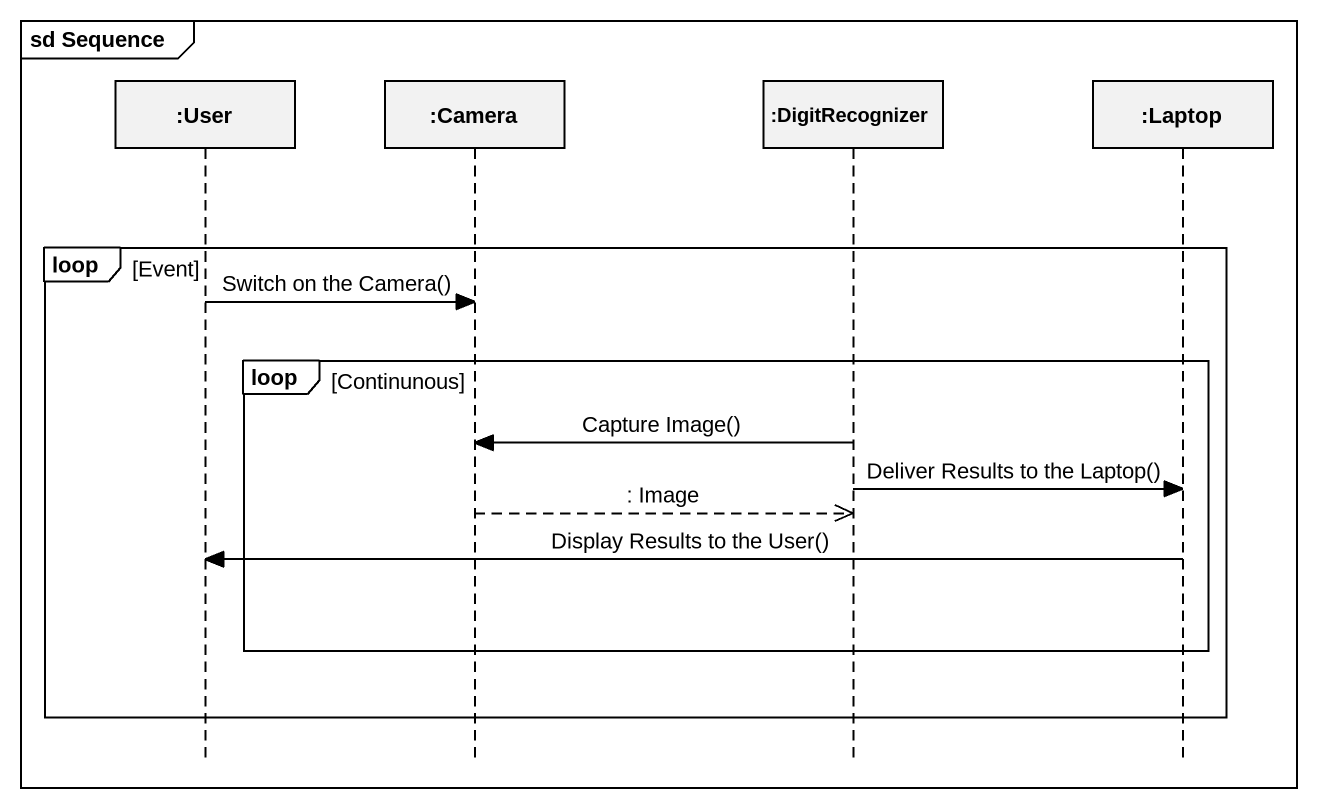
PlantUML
@startuml
mainframe sd Sequence
hide footbox
participant ":User" as User
participant ":Camera" as Camera
participant ":DigitRecognizer" as DigitRecognizer
participant ":Laptop" as Laptop

loop Event
  User -> Camera : Switch on the Camera()
  loop Continunous
    DigitRecognizer -> Camera : Capture Image()
    DigitRecognizer -> Laptop : Deliver Results to the Laptop()
    Camera -->> DigitRecognizer : : Image
    Laptop -> User : Display Results to the User()
  end
end
@enduml
